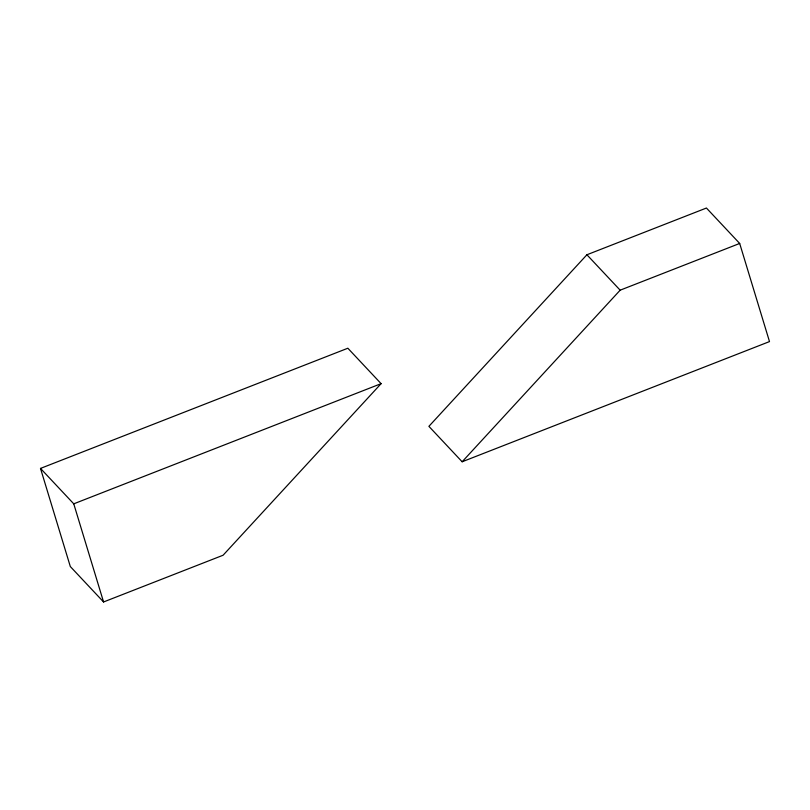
<?xml version="1.0" encoding="UTF-8"?>
<svg xmlns="http://www.w3.org/2000/svg" width="810" height="810" viewBox="0 0 810 810"><rect width="100%" height="100%" fill="white"/><g stroke="black" fill="none" stroke-linecap="round" stroke-linejoin="round"><path stroke-width="1.21" d="M381.105 383.656L223.094 555.235L103.569 601.972L70.318 566.544L40.5 468.413L347.854 348.229L381.105 383.656L73.751 503.83L40.5 468.413M586.906 254.765L428.895 426.343L462.145 461.771L769.5 341.587L739.682 243.456L706.431 208.028L586.906 254.765L620.156 290.183L739.682 243.456M462.145 461.771L620.156 290.183M73.751 503.83L103.569 601.972"/></g></svg>
